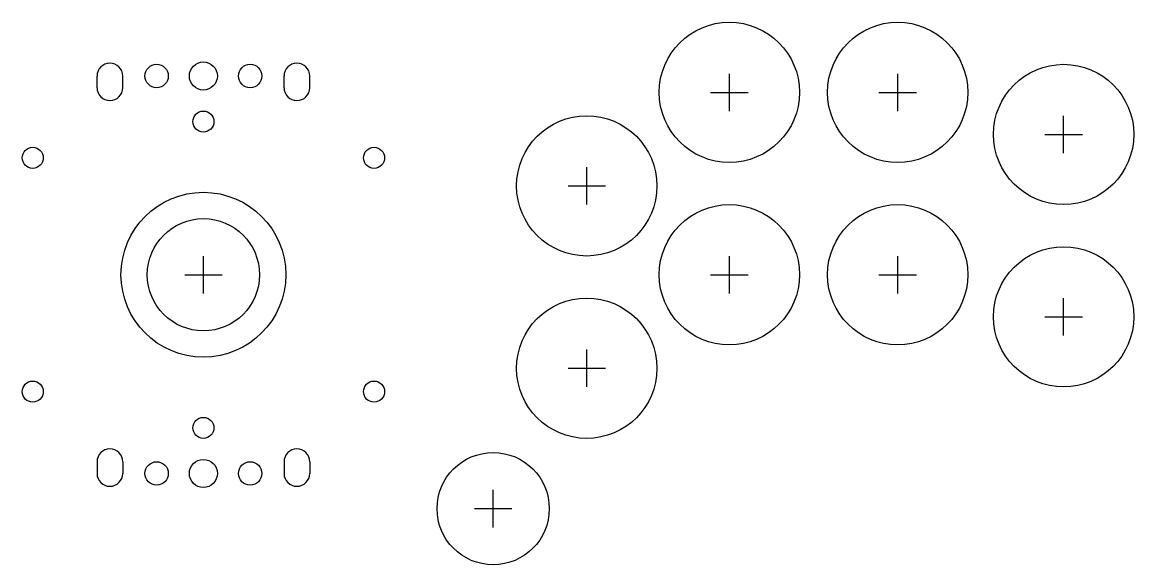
# Model space of a CAD drawing. Header units: millimetres. Extents: x -39 to 199, y -62 to 54.
import ezdxf

# ---------------------------------------------------------------- set-up
doc = ezdxf.new("R2010")
doc.units = ezdxf.units.MM
for name, color, linetype in [('BUTTONS_24', 1, 'Continuous'), ('BUTTONS_30', 5, 'Continuous'), ('GL_PLATE_HOLES', 2, 'Continuous'), ('JOYSTICK_BORE_24', 5, 'Continuous'), ('JOYSTICK_BORE_35.25', 3, 'Continuous'), ('REFERENCE', 8, 'Continuous')]:
    doc.layers.add(name, color=color, linetype=linetype)

msp = doc.modelspace()

# ---------------------------------------------------------------- linework, layer by layer
at = {"layer": 'BUTTONS_24'}
msp.add_circle((61.9795, -50.0309), 12, dxfattribs=at)
at = {"layer": 'BUTTONS_30'}
for centre in [(112.5, 39), (148.5, 39), (184, 30), (82, 19), (112.5, 0), (148.5, 0), (184, -9), (82, -20)]:
    msp.add_circle(centre, 15, dxfattribs=at)
at = {"layer": 'GL_PLATE_HOLES'}
for p, q in [((-22.75, 40), (-22.75, 42.5)), ((-17.25, 40), (-17.25, 42.5)), ((17.25, 40), (17.25, 42.5)), ((22.75, 40), (22.75, 42.5)), ((-22.75, -40), (-22.75, -42.5)), ((-17.25, -40), (-17.25, -42.5)), ((17.25, -40), (17.25, -42.5)), ((22.75, -40), (22.75, -42.5))]:
    msp.add_line(p, q, dxfattribs=at)
for centre, radius in [((0, 42.5), 3), ((-10, 42.5), 2.5), ((10, 42.5), 2.5), ((0, 32.75), 2.25), ((-36.5, 25), 2.25), ((36.5, 25), 2.25), ((-36.5, -25), 2.25), ((36.5, -25), 2.25), ((0, -32.75), 2.25), ((-10, -42.5), 2.5), ((0, -42.5), 3), ((10, -42.5), 2.5)]:
    msp.add_circle(centre, radius, dxfattribs=at)
for centre, start, end in [((-20, 42.5), 0, 180), ((20, 42.5), 0, 180), ((-20, 40), 180, 360), ((20, 40), 180, 360), ((-20, -40), 0, 180), ((20, -40), 0, 180), ((-20, -42.5), -180, 0), ((20, -42.5), -180, 0)]:
    msp.add_arc(centre, 2.75, start, end, dxfattribs=at)
at = {"layer": 'JOYSTICK_BORE_24'}
msp.add_circle((0, 0), 12, dxfattribs=at)
at = {"layer": 'JOYSTICK_BORE_35.25'}
msp.add_circle((0, 0), 17.625, dxfattribs=at)
at = {"layer": 'REFERENCE'}
for p, q in [((112.5, 35), (112.5, 43)), ((148.5, 35), (148.5, 43)), ((108.5, 39), (116.5, 39)), ((144.5, 39), (152.5, 39)), ((184, 26), (184, 34)), ((180, 30), (188, 30)), ((82, 15), (82, 23)), ((78, 19), (86, 19)), ((0, -4), (0, 4)), ((112.5, -4), (112.5, 4)), ((148.5, -4), (148.5, 4)), ((-4, 0), (4, 0)), ((108.5, 0), (116.5, 0)), ((144.5, 0), (152.5, 0)), ((184, -13), (184, -5)), ((180, -9), (188, -9)), ((82, -24), (82, -16)), ((78, -20), (86, -20)), ((61.9795, -54.0309), (61.9795, -46.0309)), ((57.9795, -50.0309), (65.9795, -50.0309))]:
    msp.add_line(p, q, dxfattribs=at)

doc.saveas('drawing.dxf')
